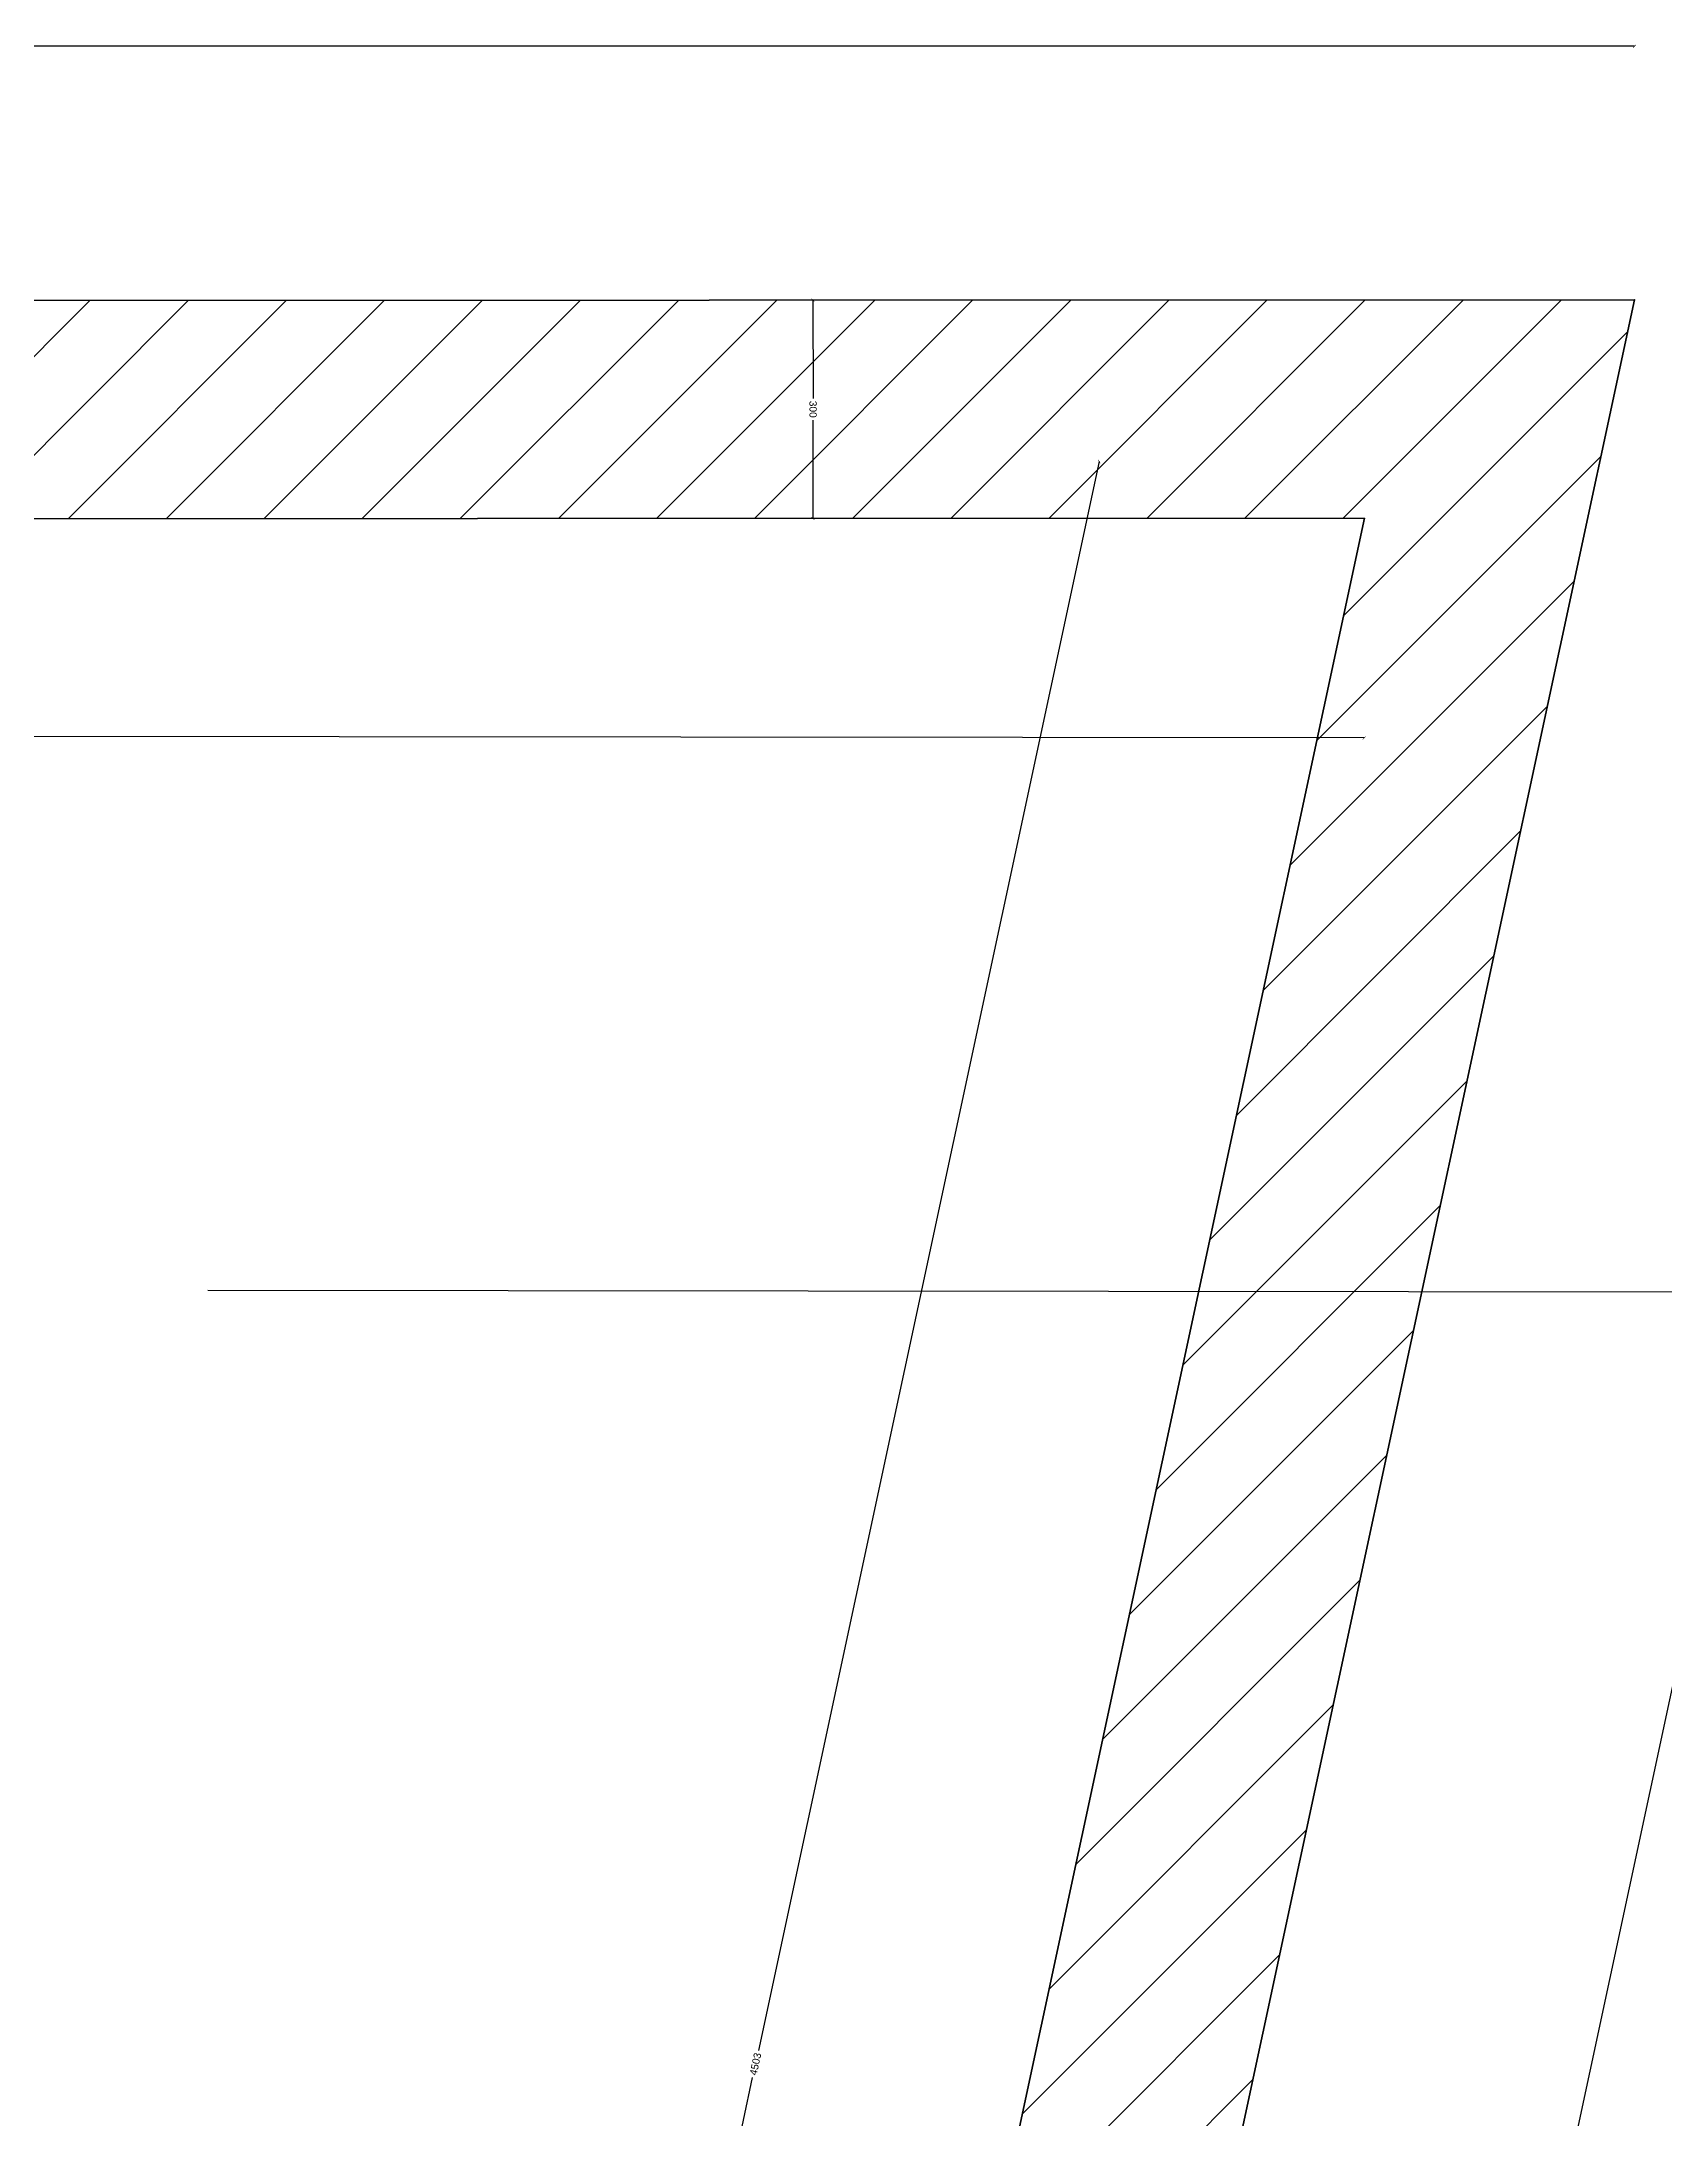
# Model space of a CAD drawing. Header units: millimetres. Extents: x 2969 to 3572, y -1471 to -565.
# Drawn here: x 3503.7 to 3526, y -593.11 to -564.58 of the extents above; entities that cross this region are included whole.
import ezdxf

# ---------------------------------------------------------------- set-up
doc = ezdxf.new("R2010")
doc.units = ezdxf.units.MM
doc.linetypes.add('Center', pattern=[200, 50, -25, 100, -25])
doc.layers.add('A-DETL-MLIN', color=7, linetype='Continuous', lineweight=35)
doc.layers.add('WALL', color=7, linetype='Continuous', lineweight=35)
doc.layers.add('ELE', color=5, linetype='Continuous')
doc.layers.add('HATCH', color=8, linetype='Continuous')
doc.styles.add('style1-bil', font='arial.ttf')
doc.dimstyles.new('PLAN DIN', dxfattribs={"dimtxt": 0.1, "dimasz": 0.04, "dimexe": 0.18, "dimexo": 0.0625, "dimgap": 0.04, "dimtad": 0, "dimdec": 0, "dimlfac": 100, "dimzin": 0, "dimdsep": 46, "dimtxsty": 'style1-bil', "dimblk": 'ARCHTICK', "dimcen": 0.09, "dimse1": 1, "dimse2": 1, "dimclrd": 160, "dimclrt": 7, "dimadec": 0, "dimazin": 0, "dimtfac": 1, "dimtdec": 0, "dimtofl": 0, "dimtmove": 2, "dimatfit": 3, "dimfxl": 0.18, "dimtolj": 1, "dimtzin": 0, "dimlwd": 25, "dimarcsym": 0})

# ---------------------------------------------------------------- blocks, each defined once
blk = doc.blocks.new('_ARCHTICK')
at = {"color": 0, "linetype": 'ByBlock', "const_width": 0.15}
blk.add_lwpolyline([(-0.5, -0.5), (0.5, 0.5)], dxfattribs=at)
blk = doc.blocks.new('*D2')
at = {"layer": 'Defpoints', "color": 0, "transparency": 16777216}
for p in [(3408.576, -564.646), (3525.585, -564.646), (3525.585, -564.646)]:
    blk.add_point(p, dxfattribs=at)
at = {"layer": 'WALL', "color": 160, "lineweight": 25, "transparency": 16777216}
for p, q in [((3408.576, -564.646), (3467.178, -564.646)), ((3525.585, -564.646), (3467.606, -564.646))]:
    blk.add_line(p, q, dxfattribs=at)
at = {"layer": 'WALL', "color": 160, "lineweight": 25, "transparency": 16777216, "xscale": 0.04, "yscale": 0.04, "zscale": 0.04, "rotation": 180}
blk.add_blockref('_ARCHTICK', (3408.576, -564.646), dxfattribs=at)
at = {"layer": 'WALL', "color": 160, "lineweight": 25, "transparency": 16777216, "xscale": 0.04, "yscale": 0.04, "zscale": 0.04}
blk.add_blockref('_ARCHTICK', (3525.585, -564.646), dxfattribs=at)
at = {"layer": 'WALL', "color": 7, "transparency": 16777216, "insert": (3467.392, -564.646), "char_height": 0.1, "attachment_point": 5, "style": 'style1-bil'}
blk.add_mtext('\\A1;11701', dxfattribs=at)
blk = doc.blocks.new('*D7')
at = {"layer": 'Defpoints', "color": 0, "transparency": 16777216}
for p in [(3529.739, -570.222), (3529.739, -570.222), (3519.007, -620.249)]:
    blk.add_point(p, dxfattribs=at)
at = {"layer": 'WALL', "color": 160, "lineweight": 25, "transparency": 16777216}
for p, q in [((3529.739, -570.222), (3524.369, -595.251)), ((3519.007, -620.249), (3524.29, -595.621))]:
    blk.add_line(p, q, dxfattribs=at)
at = {"layer": 'WALL', "color": 160, "lineweight": 25, "transparency": 16777216, "xscale": 0.04, "yscale": 0.04, "zscale": 0.04}
for p, rotation in [((3529.739, -570.222), 77.89210220355966), ((3519.007, -620.249), 257.8921022035597)]:
    blk.add_blockref('_ARCHTICK', p, dxfattribs=dict(at, rotation=rotation))
at = {"layer": 'WALL', "color": 7, "transparency": 16777216, "insert": (3524.33, -595.436), "char_height": 0.1, "attachment_point": 5, "rotation": 77.8921, "style": 'style1-bil'}
blk.add_mtext('\\A1;5116', dxfattribs=at)
blk = doc.blocks.new('*D67')
at = {"layer": 'A-DETL-MLIN', "color": 160, "lineweight": 25, "transparency": 16777216}
for p, q in [((3439.557, -574.053), (3480.534, -574.099)), ((3521.87, -574.145), (3480.893, -574.1))]:
    blk.add_line(p, q, dxfattribs=at)
at = {"layer": 'Defpoints', "color": 0, "transparency": 16777216}
for p in [(3521.873, -571.128), (3439.558, -572.86), (3521.87, -574.145)]:
    blk.add_point(p, dxfattribs=at)
at = {"layer": 'A-DETL-MLIN', "color": 160, "lineweight": 25, "transparency": 16777216, "xscale": 0.04, "yscale": 0.04, "zscale": 0.04}
for p, rotation in [((3439.557, -574.053), 179.9358233146014), ((3521.87, -574.145), 359.9358233146013)]:
    blk.add_blockref('_ARCHTICK', p, dxfattribs=dict(at, rotation=rotation))
at = {"layer": 'A-DETL-MLIN', "color": 7, "transparency": 16777216, "insert": (3480.713, -574.099), "char_height": 0.1, "attachment_point": 5, "rotation": 359.9358, "style": 'style1-bil'}
blk.add_mtext('\\A1;8231', dxfattribs=at)
blk = doc.blocks.new('*D68')
at = {"layer": 'A-DETL-MLIN', "color": 160, "lineweight": 25, "transparency": 16777216}
for p, q in [((3514.297, -568.131), (3514.298, -569.481)), ((3514.298, -571.131), (3514.298, -569.781))]:
    blk.add_line(p, q, dxfattribs=at)
at = {"layer": 'Defpoints', "color": 0, "transparency": 16777216}
for p in [(3514.297, -568.131), (3521.872, -568.128), (3521.873, -571.128)]:
    blk.add_point(p, dxfattribs=at)
at = {"layer": 'A-DETL-MLIN', "color": 160, "lineweight": 25, "transparency": 16777216, "xscale": 0.04, "yscale": 0.04, "zscale": 0.04}
for p, rotation in [((3514.297, -568.131), 90.02018817519429), ((3514.298, -571.131), 270.0201881751943)]:
    blk.add_blockref('_ARCHTICK', p, dxfattribs=dict(at, rotation=rotation))
at = {"layer": 'A-DETL-MLIN', "color": 7, "transparency": 16777216, "insert": (3514.298, -569.631), "char_height": 0.1, "attachment_point": 5, "rotation": 270.0202, "style": 'style1-bil'}
blk.add_mtext('\\A1;300', dxfattribs=at)
blk = doc.blocks.new('*D69')
at = {"layer": 'A-DETL-MLIN', "color": 160, "lineweight": 25, "transparency": 16777216}
for p, q in [((3518.229, -570.347), (3513.547, -592.172)), ((3508.785, -614.372), (3513.467, -592.546))]:
    blk.add_line(p, q, dxfattribs=at)
at = {"layer": 'Defpoints', "color": 0, "transparency": 16777216}
for p in [(3521.873, -571.128), (3508.785, -614.372), (3512.429, -615.154)]:
    blk.add_point(p, dxfattribs=at)
at = {"layer": 'A-DETL-MLIN', "color": 160, "lineweight": 25, "transparency": 16777216, "xscale": 0.04, "yscale": 0.04, "zscale": 0.04}
for p, rotation in [((3518.229, -570.347), 77.89210220355), ((3508.785, -614.372), 257.89210220355)]:
    blk.add_blockref('_ARCHTICK', p, dxfattribs=dict(at, rotation=rotation))
at = {"layer": 'A-DETL-MLIN', "color": 7, "transparency": 16777216, "insert": (3513.507, -592.359), "char_height": 0.1, "attachment_point": 5, "rotation": 77.8921, "style": 'style1-bil'}
blk.add_mtext('\\A1;4503', dxfattribs=at)

msp = doc.modelspace()

# ---------------------------------------------------------------- hatches: boundary and pattern name
at = {"layer": 'HATCH'}
h = msp.add_hatch(dxfattribs=at)
h.set_pattern_fill('ANSI31', color=256, scale=0.3, style=0)
h.set_pattern_definition([(45, (3408.54415, -618.1585), (-0.673519, 0.673519), [])])
h.paths.add_polyline_path([(3436.574, -571.159), (3521.873, -571.128), (3512.429, -615.154), (3439.523, -615.158), (3439.547, -593.162), (3411.548, -593.13), (3411.572, -571.131)], flags=16)
h.paths.add_polyline_path([(3436.575, -568.159), (3525.585, -568.127), (3514.853, -618.154), (3436.519, -618.158), (3436.544, -596.158), (3408.544, -596.127), (3408.576, -568.127)])

# ---------------------------------------------------------------- linework, layer by layer
at = {"layer": 'A-DETL-MLIN'}
for points in [[(3436.575, -568.159), (3525.585, -568.127), (3514.853, -618.154), (3436.519, -618.158), (3436.544, -596.158), (3408.544, -596.127), (3408.576, -568.127), (3436.575, -568.159)], [(3436.574, -571.159), (3521.873, -571.128), (3512.429, -615.154), (3439.523, -615.158), (3439.547, -593.162), (3411.548, -593.13), (3411.572, -571.131)]]:
    msp.add_lwpolyline(points, close=True, dxfattribs=at)
at = {"layer": 'ELE', "color": 1, "linetype": 'Center'}
msp.add_line((3542.57, -581.772), (3505.982, -581.736), dxfattribs=at)

# ---------------------------------------------------------------- dimensions: what is measured, and where the dimension line sits
at = {"layer": 'A-DETL-MLIN'}
for p2, distance, picture, middle in [((3521.872, -568.128), 7.575, '*D68', (3514.298, -569.631)), ((3512.429, -615.154), -3.727, '*D69', (3513.507, -592.359))]:
    dim = msp.add_aligned_dim(p1=(3521.873, -571.128), p2=p2, distance=distance, dimstyle='PLAN DIN', dxfattribs=at)
    dim.commit()
    dim.dimension.update_dxf_attribs({"geometry": picture, "text_midpoint": middle})
dim = msp.add_linear_dim(base=(3521.87, -574.145), p1=(3439.558, -572.86), p2=(3521.873, -571.128), angle=179.9358, dimstyle='PLAN DIN', dxfattribs=at)
dim.commit()
dim.dimension.update_dxf_attribs({"geometry": '*D67', "text_midpoint": (3480.713, -574.099)})
at = {"layer": 'WALL'}
for base, p1, p2, angle, picture, middle in [((3525.585, -564.646), (3408.576, -564.646), (3525.585, -564.646), 0, '*D2', (3467.392, -564.646)), ((3529.7387, -570.2223), (3519.0067, -620.2489), (3529.7387, -570.2223), 77.8921, '*D7', (3524.3296, -595.4363))]:
    dim = msp.add_linear_dim(base=base, p1=p1, p2=p2, angle=angle, dimstyle='PLAN DIN', dxfattribs=at)
    dim.commit()
    dim.dimension.update_dxf_attribs({"geometry": picture, "text_midpoint": middle, "dimtype": 129})

doc.saveas('drawing.dxf')
